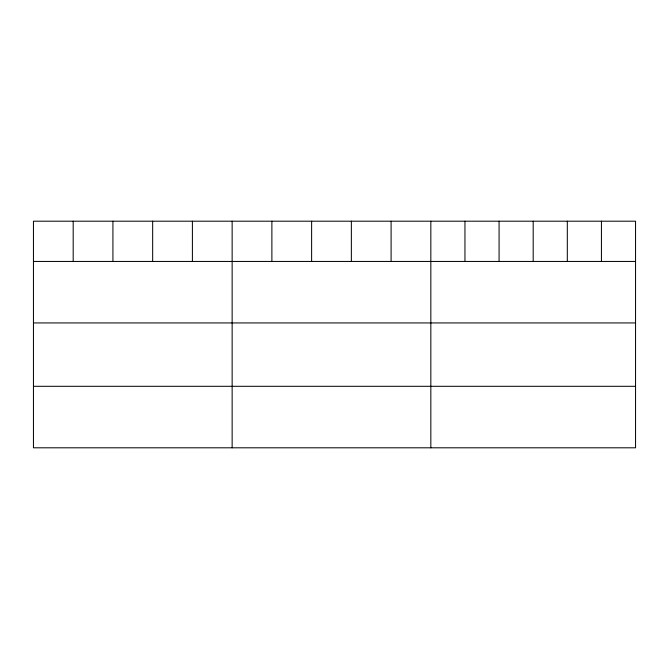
<?xml version="1.0" encoding="UTF-8"?>
<svg xmlns="http://www.w3.org/2000/svg" width="669" height="669" viewBox="0 0 669 669"><rect width="100%" height="100%" fill="white"/><g stroke="black" fill="none" stroke-linecap="round" stroke-linejoin="round"><path stroke-width="1" d="M635.55 261.445L635.55 447.804L33.45 447.804L33.45 221.196L635.55 221.196L635.55 261.445L33.45 261.445M33.45 322.943L635.55 322.943M33.45 386.306L635.55 386.306M601.431 221.196L601.431 261.445M567.312 221.196L567.312 261.445M533.193 221.196L533.193 261.445M499.074 221.196L499.074 261.445M464.955 221.196L464.955 261.445M430.836 221.196L430.836 447.804M391.097 221.196L391.097 261.445M351.359 221.196L351.359 261.445M311.62 221.196L311.62 261.445M271.882 221.196L271.882 261.445M232.143 221.196L232.143 447.804M192.404 221.196L192.404 261.445M152.666 221.196L152.666 261.445M112.927 221.196L112.927 261.445M73.189 221.196L73.189 261.445"/></g></svg>
